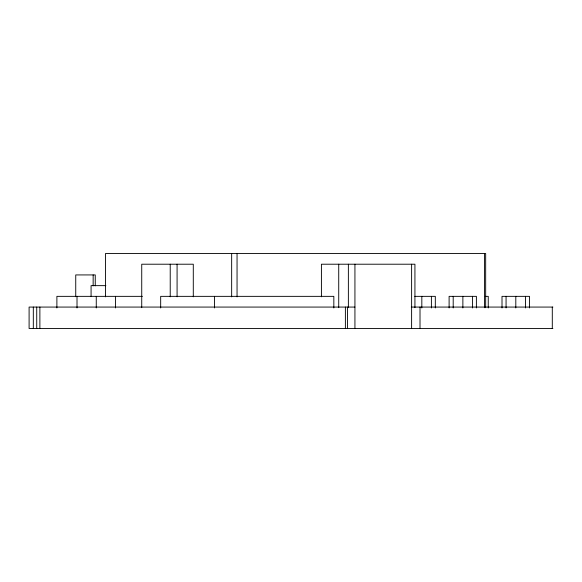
<?xml version="1.0" encoding="UTF-8"?>
<svg xmlns="http://www.w3.org/2000/svg" width="582" height="582" viewBox="0 0 582 582"><rect width="100%" height="100%" fill="white"/><g stroke="black" fill="none" stroke-linecap="round" stroke-linejoin="round"><path stroke-width="0.87" d="M105.873 285.646L91.076 285.646L91.076 296.354M142.401 296.354L56.891 296.354L56.891 307.965M414.791 296.354L435.314 296.354L435.314 307.965M485.279 296.354L488.247 296.354L488.247 307.965M354.933 307.07L29.1 307.07L29.1 328.495L552.9 328.495M411.299 307.07L552.9 307.07M552.296 307.07L552.296 328.495M529.496 307.965L529.496 296.354L502.011 296.354L502.011 307.965M525.517 296.354L525.517 307.965M515.805 296.354L515.805 307.965M506.064 296.354L506.064 307.965M485.672 307.718L485.672 253.505L105.502 253.505L105.502 296.871M484.566 253.505L484.566 307.718M476.396 307.965L476.396 296.354L449.108 296.354L449.108 307.965M472.482 296.354L472.482 307.965M462.872 296.354L462.872 307.965M453.196 296.354L453.196 307.965M431.4 296.354L431.4 307.965M421.826 296.354L421.826 307.965M420.015 307.07L420.015 328.495M414.93 307.674L414.93 264.213L321.417 264.213L321.417 296.813M411.612 264.213L411.612 328.495M354.933 264.213L354.933 328.495M348.371 264.213L348.371 307.674M347.461 307.07L347.461 328.495M345.388 307.07L345.388 328.495M338.724 264.213L338.724 307.674M333.835 307.965L333.835 296.354L160.676 296.354L160.676 307.965M237.049 253.505L237.049 296.871M231.658 253.505L231.658 296.871M214.511 296.354L214.511 307.965M193.289 296.813L193.289 264.213L141.732 264.213L141.732 307.674M177.081 264.213L177.081 296.813M170.22 264.213L170.22 296.813M115.549 296.354L115.549 307.965M96.263 296.354L96.263 307.965M95.259 285.827L95.259 274.93L75.74 274.93L75.74 296.718M93.149 274.93L93.149 285.827M77.013 296.354L77.013 307.965M39.882 307.07L39.882 328.495M36.731 307.07L36.731 328.495M33.319 307.07L33.319 328.495"/></g></svg>
